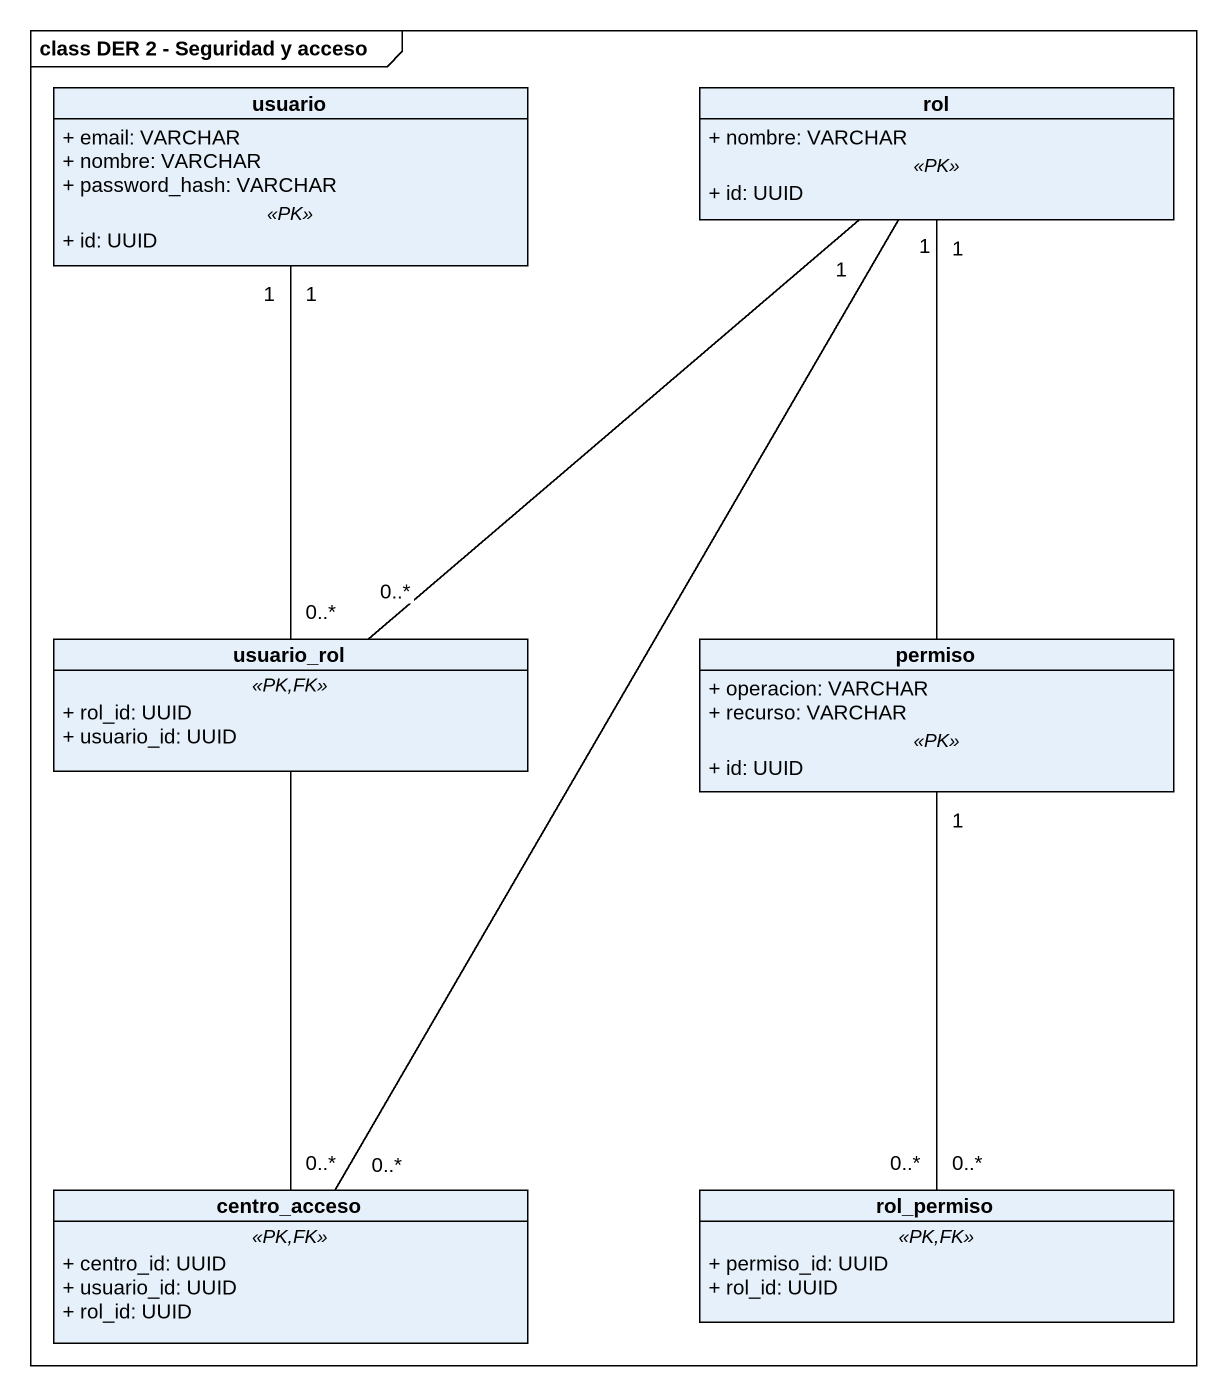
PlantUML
@startuml
mainframe class DER 2 - Seguridad y acceso
hide circle
hide empty members
skinparam classAttributeIconSize 0
class usuario {
  + email: VARCHAR
  + nombre: VARCHAR
  + password_hash: VARCHAR
  .. <<PK>> ..
  + id: UUID
}
class rol {
  + nombre: VARCHAR
  .. <<PK>> ..
  + id: UUID
}
class usuario_rol {
  .. <<PK,FK>> ..
  + rol_id: UUID
  + usuario_id: UUID
}
class permiso {
  + operacion: VARCHAR
  + recurso: VARCHAR
  .. <<PK>> ..
  + id: UUID
}
class centro_acceso {
  .. <<PK,FK>> ..
  + centro_id: UUID
  + usuario_id: UUID
  + rol_id: UUID
}
class rol_permiso {
  .. <<PK,FK>> ..
  + permiso_id: UUID
  + rol_id: UUID
}
usuario "1" -- "0..*" usuario_rol
usuario "1" -- "0..*" centro_acceso
rol "1" -- "0..*" usuario_rol
rol "1" -- "0..*" centro_acceso
rol "1" -- "0..*" rol_permiso
permiso "1" -- "0..*" rol_permiso
@enduml
